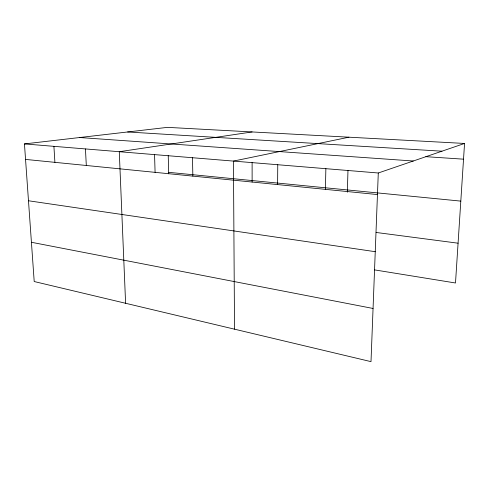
<?xml version="1.0" encoding="UTF-8"?>
<svg xmlns="http://www.w3.org/2000/svg" width="489" height="489" viewBox="0 0 489 489"><rect width="100%" height="100%" fill="white"/><g stroke="black" fill="none" stroke-linecap="round" stroke-linejoin="round"><path stroke-width="0.73" d="M277.611 184.585L277.758 164.732M325.405 189.359L325.87 168.681M347.337 192.214L347.979 170.374M464.55 143.454L378.29 172.99L371.004 361.64L34.206 281.536L24.45 143.919L167.482 127.36L464.55 143.454L455.497 282.99L374.568 269.891M348.944 137.195L233.442 161.089L234.524 329.183M252.098 131.944L119.273 151.712L125.6 303.272M127.629 131.975L441.946 151.193M425.827 156.676L463.529 159.176M79.628 137.531L413.303 161.003M24.45 143.919L378.29 172.99M168.681 172.336L460.809 201.113M25.55 159.414L377.453 194.555M376.127 232.458L458.083 243.198M28.478 200.765L375.252 251.694M31.418 242.275L373.058 308.467M53.912 146.339L54.902 162.348M85.447 148.931L86.308 165.484M154.548 154.61L155.092 172.348M168.234 155.581L168.723 173.839M192.495 157.727L192.849 176.119M252.116 162.489L252.128 182.073"/></g></svg>
